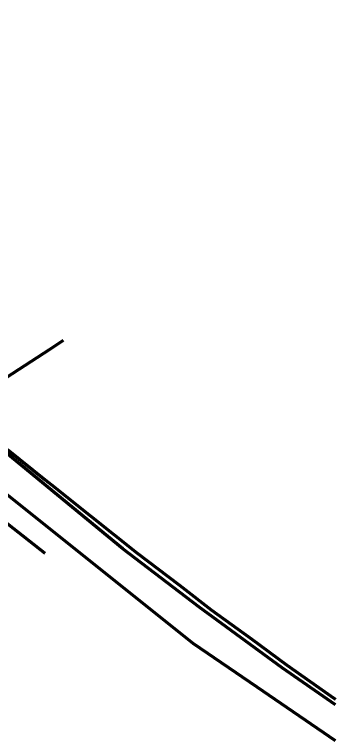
# Model space of a CAD drawing. Header units: millimetres. Extents: x 462666 to 1244237, y 2328025 to 3795663.
# Drawn here: x 1152554 to 1244237, y 2345835 to 2553342 of the extents above; entities that cross this region are included whole.
import ezdxf

# ---------------------------------------------------------------- set-up
doc = ezdxf.new("R2010")
doc.units = ezdxf.units.MM
doc.layers.add('P', color=250, linetype='Continuous', lineweight=100)

msp = doc.modelspace()

# ---------------------------------------------------------------- linework, layer by layer
at = {"layer": 'P', "color": 252, "linetype": 'Continuous'}
for points in [[(1161213.7, 2399389.8), (1138250.6, 2417422.6), (1104954.2, 2444285.6), (1097738.2, 2450066.2), (1086534.3, 2459101.6), (1054721.7, 2484730.1), (1043148, 2494381.2), (1016904.7, 2516599.5), (1008354.4, 2523744.2), (991758.4, 2538552.7), (975218.1, 2553342.3)], [(1166455.2, 2460149.4), (1162461.6, 2457541.7), (1137978.3, 2441674.2), (1130452.1, 2448944.9), (1145543, 2463180.2)], [(1150544.5, 2429004), (1161303.3, 2420342.6), (1162991.2, 2418958.4), (1174362.7, 2409922.3), (1187459.3, 2399501.9), (1199722.9, 2390201.6), (1200520.7, 2389584.1), (1208739, 2383166.6), (1220317.8, 2374762.4), (1230207.5, 2367463.3), (1243791.6, 2357934.2), (1244237, 2357616)], [(1125043.2, 2402197), (1138250.6, 2417422.6), (1161213.7, 2399389.8)]]:
    msp.add_lwpolyline(points, dxfattribs=at)
at = {"layer": 'P', "color": 1, "linetype": 'Continuous'}
for points in [[(986570.8, 2553295.5), (1012003.6, 2528605.3), (1041142, 2504383.7), (1140529.4, 2423927.2), (1203526, 2373696.4), (1221769.1, 2361133), (1244188.4, 2345835.3)], [(1244230.4, 2356034.1), (1228975.6, 2366612.3), (1205187.9, 2384056), (1183518.3, 2400634.8), (1150224, 2428000.3), (1094945.2, 2472318.1), (1052057.8, 2506720.9), (1015169.4, 2538084), (999170.4, 2553243.6)]]:
    msp.add_lwpolyline(points, dxfattribs=at)

doc.saveas('drawing.dxf')
